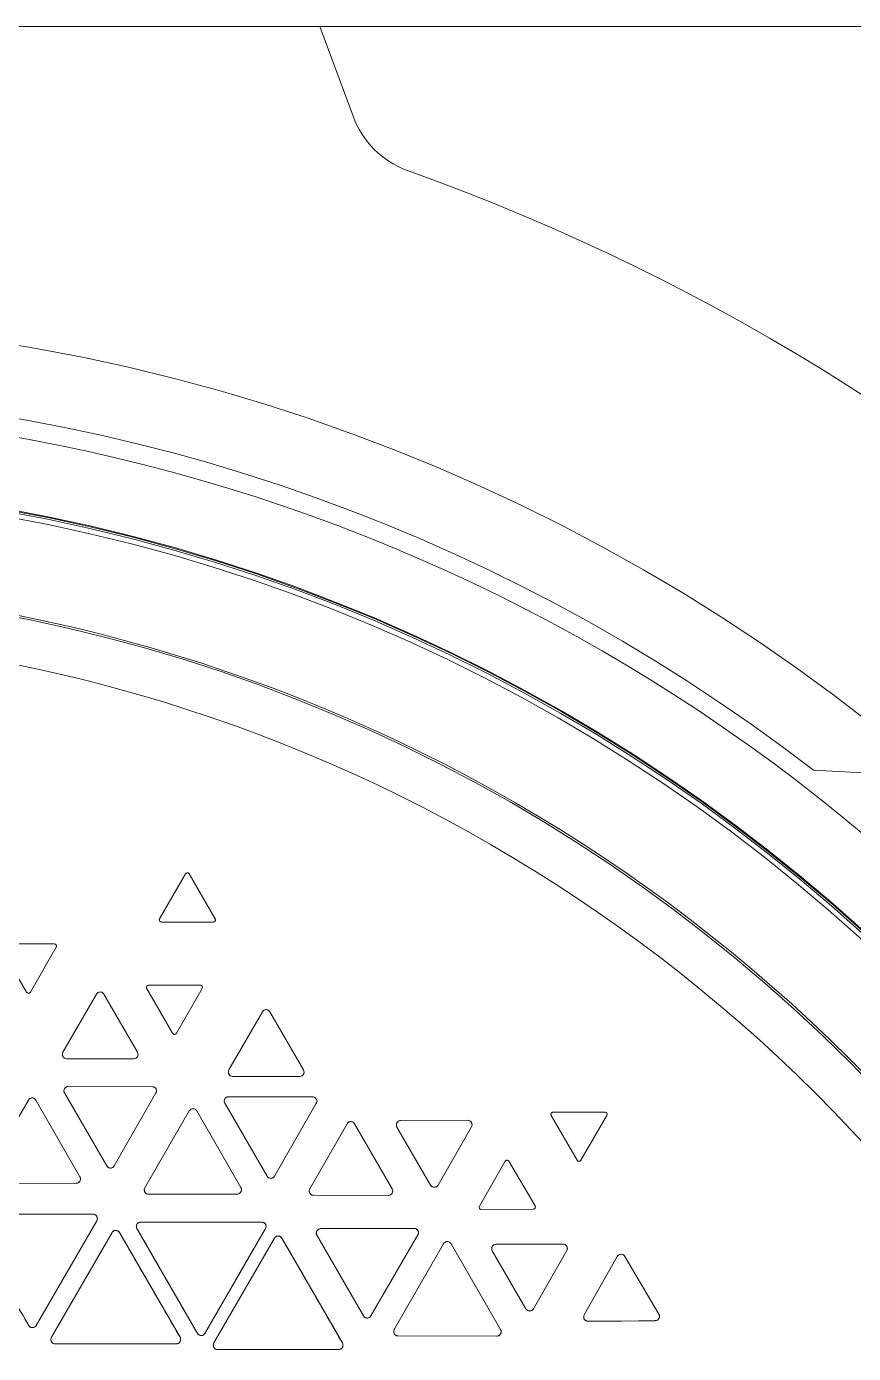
# Model space of a CAD drawing. Header units: millimetres. Extents: x 177 to 25619, y -4018 to 1995.
# Drawn here: x 4058.9 to 4248.2, y -1619.9 to -1316.2 of the extents above; entities that cross this region are included whole.
import ezdxf

# ---------------------------------------------------------------- set-up
doc = ezdxf.new("R2010")
doc.units = ezdxf.units.MM
doc.layers.add('A-ELEC-MECH-EQUIP', color=7, linetype='Continuous', lineweight=5)
doc.layers.add('CASSETTE UNIT 4.5 TR', color=7, linetype='Continuous', lineweight=9)

# ---------------------------------------------------------------- blocks, each defined once
blk = doc.blocks.new('CAN_MC-MCH_Cassette Indoor Unit2 - 2_0 TR-1113041-CONCOURSE LEVEL  VAC LAYOUT SHEET 2 OF 2')
at = {"layer": 'A-ELEC-MECH-EQUIP', "color": 6, "true_color": 0xff00ff}
for p, q in [((500.38, -459.14), (500.38, 459.13)), ((500.38, 459.13), (500.38, -459.14)), ((203.05, -75.07), (227.04, -61.22)), ((228.53, -62.09), (228.53, -89.78)), ((235.55, -65.68), (235.6, -85.95)), ((235.6, -85.95), (235.55, -65.68)), ((254.64, -74.99), (237.05, -64.81)), ((237.05, -64.81), (254.64, -74.99)), ((279.35, -74.57), (289.64, -68.63)), ((290.38, -80.92), (290.38, -69.07)), ((290.38, -69.07), (290.38, -80.92)), ((279.35, -75.45), (289.62, -81.36)), ((289.62, -81.36), (279.35, -75.45)), ((227.04, -90.65), (203.05, -76.8)), ((237.11, -86.81), (254.64, -76.72)), ((254.64, -76.72), (237.11, -86.81)), ((254.64, -76.72), (254.64, -76.72)), ((198.85, -108.85), (198.85, -81.15)), ((200.35, -80.29), (224.34, -94.14)), ((256.27, -83.26), (239.58, -92.93)), ((239.58, -92.93), (256.27, -83.26)), ((257.71, -103.38), (257.77, -84.12)), ((257.77, -84.12), (257.71, -103.38)), ((264.11, -83.79), (264.11, -99.13)), ((264.11, -99.13), (264.11, -83.79)), ((278.9, -90.56), (265.63, -82.91)), ((265.63, -82.91), (278.9, -90.56)), ((265.63, -82.91), (265.63, -82.91)), ((235.6, -85.95), (235.6, -85.95)), ((278.9, -90.56), (278.9, -90.56)), ((265.59, -100.01), (278.9, -92.27)), ((278.9, -92.27), (265.59, -100.01)), ((224.34, -95.86), (200.35, -109.71)), ((224.34, -95.86), (224.34, -95.86)), ((239.58, -94.65), (256.13, -104.09)), ((256.13, -104.09), (239.58, -94.65)), ((239.58, -94.65), (239.58, -94.65)), ((201.25, -113.69), (225.24, -99.84)), ((226.73, -100.71), (226.73, -128.41)), ((226.73, -100.71), (226.73, -100.71)), ((233.08, -102.52), (233.13, -122.8)), ((233.13, -122.8), (233.08, -102.52)), ((233.08, -102.52), (233.08, -102.52)), ((252.17, -111.84), (234.58, -101.66)), ((234.58, -101.66), (252.17, -111.84)), ((280.23, -102.07), (269.95, -108.01)), ((269.95, -108.01), (280.23, -102.07)), ((280.23, -102.07), (280.23, -102.07)), ((280.97, -114.36), (280.97, -102.51)), ((280.97, -102.51), (280.97, -114.36)), ((256.13, -104.09), (256.13, -104.09)), ((295.4, -105.47), (295.4, -117.32)), ((295.4, -117.32), (295.4, -105.47)), ((306.43, -110.97), (296.14, -105.03)), ((296.14, -105.03), (306.43, -110.97)), ((296.14, -105.03), (296.14, -105.03)), ((269.95, -108.89), (280.21, -114.8)), ((280.21, -114.8), (269.95, -108.89)), ((296.17, -117.76), (306.43, -111.84)), ((306.43, -111.84), (296.17, -117.76)), ((225.24, -129.27), (201.25, -115.42)), ((234.64, -123.66), (252.17, -113.57)), ((252.17, -113.57), (234.64, -123.66)), ((252.17, -113.57), (252.17, -113.57)), ((197.55, -146.03), (197.55, -118.32)), ((199.05, -117.46), (223.04, -131.31)), ((253.93, -119.96), (237.24, -129.63)), ((237.24, -129.63), (253.93, -119.96)), ((255.38, -140.08), (255.43, -120.83)), ((255.43, -120.83), (255.38, -140.08)), ((274.85, -128.56), (261.58, -120.91)), ((261.58, -120.91), (274.85, -128.56)), ((261.58, -120.91), (261.58, -120.91)), ((233.13, -122.8), (233.13, -122.8)), ((260.06, -121.79), (260.06, -137.13)), ((260.06, -137.13), (260.06, -121.79)), ((261.54, -138.01), (274.85, -130.28)), ((274.85, -130.28), (261.54, -138.01)), ((274.85, -128.56), (274.85, -128.56)), ((223.04, -133.03), (199.05, -146.89)), ((223.04, -133.03), (223.04, -133.03)), ((237.24, -131.36), (253.79, -140.8)), ((253.79, -140.8), (237.24, -131.36)), ((237.24, -131.36), (237.24, -131.36)), ((249.24, -147.96), (234.35, -139.42)), ((234.35, -139.42), (249.24, -147.96)), ((234.35, -139.42), (234.35, -139.42)), ((223.87, -140.98), (205.23, -151.71)), ((205.23, -151.71), (223.87, -140.98)), ((223.87, -140.98), (223.87, -140.98)), ((225.27, -163.32), (225.22, -141.91)), ((225.22, -141.91), (225.27, -163.32)), ((232.86, -140.28), (232.83, -157.4)), ((232.83, -157.4), (232.86, -140.28)), ((253.79, -140.8), (253.79, -140.8)), ((479.89, -149.32), (500.38, -141.75)), ((500.38, -141.75), (500.38, -141.75)), ((205.23, -151.71), (205.23, -151.71)), ((234.33, -158.26), (249.24, -149.68)), ((249.24, -149.68), (234.33, -158.26)), ((205.23, -153.43), (223.8, -164.18)), ((223.8, -164.18), (205.23, -153.43)), ((232.83, -157.4), (232.83, -157.4)), ((200.68, -159.63), (200.62, -182.24)), ((200.62, -182.24), (200.68, -159.63)), ((221.75, -170.02), (202.17, -158.76)), ((202.17, -158.76), (221.75, -170.02)), ((248.44, -159.38), (235.18, -167.08)), ((235.18, -167.08), (248.44, -159.38)), ((250.02, -175.57), (249.97, -160.25)), ((249.97, -160.25), (250.02, -175.57)), ((249.97, -160.25), (249.97, -160.25)), ((223.8, -164.18), (223.8, -164.18)), ((221.75, -170.02), (221.75, -170.02)), ((235.16, -168.81), (248.54, -176.43)), ((248.54, -176.43), (235.16, -168.81)), ((202.12, -183.1), (221.75, -171.75)), ((221.75, -171.75), (202.12, -183.1)), ((250.02, -175.57), (250.02, -175.57)), ((229.6, -178.71), (229.67, -190.56)), ((229.67, -190.56), (229.6, -178.71)), ((240.67, -184.16), (230.36, -178.27)), ((230.36, -178.27), (240.67, -184.16)), ((220.11, -181.21), (206.84, -188.91)), ((206.84, -188.91), (220.11, -181.21)), ((221.69, -197.4), (221.64, -182.08)), ((221.64, -182.08), (221.69, -197.4)), ((221.64, -182.08), (221.64, -182.08)), ((230.44, -191), (240.67, -185.02)), ((240.67, -185.02), (230.44, -191)), ((240.67, -184.16), (240.67, -184.16)), ((206.83, -190.64), (220.21, -198.26)), ((220.21, -198.26), (206.83, -190.64)), ((221.69, -197.4), (221.69, -197.4)), ((251.15, -194.7), (240.89, -200.63)), ((240.89, -200.63), (251.15, -194.7)), ((251.9, -207), (251.9, -195.13)), ((251.9, -195.13), (251.9, -207)), ((251.9, -195.13), (251.9, -195.13)), ((204.12, -218.52), (204.04, -203.12)), ((218.84, -209.82), (205.52, -202.25)), ((205.52, -202.25), (218.84, -209.82)), ((205.52, -202.25), (205.52, -202.25)), ((240.89, -201.51), (251.14, -207.44)), ((251.14, -207.44), (240.89, -201.51)), ((205.63, -219.35), (218.85, -211.58)), ((218.85, -211.58), (205.63, -219.35)), ((218.84, -209.82), (218.84, -209.82)), ((328.6, -284.54), (330.16, -254.74)), ((330.16, -254.74), (328.6, -284.54)), ((330.16, -254.74), (330.16, -254.74))]:
    blk.add_line(p, q, dxfattribs=at)
at = {"layer": 'A-ELEC-MECH-EQUIP', "color": 6, "true_color": 0xff00ff, "flags": 128}
for points in [[(203.05, -76.8), (215.04, -83.72), (227.04, -90.65)], [(198.85, -81.15), (198.88, -80.92), (198.96, -80.7), (199.08, -80.5), (199.25, -80.35), (199.45, -80.23), (199.67, -80.16), (199.9, -80.15), (200.13, -80.19), (200.35, -80.29)], [(224.34, -94.14), (212.34, -87.21), (200.35, -80.29)], [(228.53, -89.78), (228.51, -90.02), (228.43, -90.23), (228.3, -90.43), (228.13, -90.59), (227.93, -90.7), (227.71, -90.77), (227.48, -90.78), (227.25, -90.74), (227.04, -90.65)], [(224.34, -94.14), (224.52, -94.27), (224.67, -94.45), (224.78, -94.66), (224.83, -94.88), (224.83, -95.11), (224.78, -95.34), (224.67, -95.54), (224.52, -95.72), (224.34, -95.86)], [(225.24, -99.84), (225.45, -99.75), (225.68, -99.71), (225.91, -99.72), (226.13, -99.79), (226.33, -99.9), (226.5, -100.06), (226.63, -100.26), (226.71, -100.48), (226.73, -100.71)], [(264.11, -99.13), (264.15, -99.42), (264.28, -99.68), (264.48, -99.9), (264.73, -100.04), (265.02, -100.11), (265.31, -100.08), (265.59, -100.01)], [(200.35, -109.71), (200.13, -109.8), (199.9, -109.85), (199.67, -109.83), (199.45, -109.77), (199.25, -109.65), (199.08, -109.49), (198.96, -109.3), (198.88, -109.08), (198.85, -108.85)], [(201.25, -115.42), (213.24, -122.34), (225.24, -129.27)], [(197.55, -118.32), (197.58, -118.09), (197.66, -117.87), (197.79, -117.68), (197.95, -117.52), (198.15, -117.41), (198.37, -117.34), (198.61, -117.33), (198.83, -117.37), (199.05, -117.46)], [(223.04, -131.31), (211.04, -124.39), (199.05, -117.46)], [(226.73, -128.41), (226.71, -128.64), (226.63, -128.86), (226.5, -129.05), (226.33, -129.21), (226.13, -129.32), (225.91, -129.39), (225.68, -129.4), (225.45, -129.36), (225.24, -129.27)], [(223.04, -131.31), (223.22, -131.45), (223.37, -131.63), (223.48, -131.83), (223.53, -132.06), (223.53, -132.29), (223.48, -132.51), (223.38, -132.72), (223.23, -132.9), (223.04, -133.03)], [(260.06, -137.13), (260.1, -137.42), (260.23, -137.68), (260.43, -137.9), (260.68, -138.04), (260.97, -138.11), (261.26, -138.08), (261.54, -138.01)], [(199.05, -146.89), (198.83, -146.98), (198.61, -147.02), (198.37, -147.01), (198.15, -146.94), (197.95, -146.83), (197.79, -146.67), (197.66, -146.48), (197.58, -146.26), (197.55, -146.03)], [(235.18, -167.08), (234.95, -167.27), (234.78, -167.51), (234.7, -167.79), (234.7, -168.08), (234.79, -168.36), (234.96, -168.6), (235.16, -168.81)], [(206.84, -188.91), (206.62, -189.09), (206.45, -189.34), (206.37, -189.62), (206.37, -189.91), (206.46, -190.19), (206.63, -190.43), (206.83, -190.64)], [(204.04, -203.12), (204.08, -210.82), (204.16, -218.52)]]:
    blk.add_lwpolyline(points, dxfattribs=at)
at = {"layer": 'A-ELEC-MECH-EQUIP', "color": 6, "true_color": 0xff00ff}
for centre, radius, start, end in [((0, 0), 417.01, 322.3479, 37.6931), ((0, 0), 417.01, 322.3479, 37.6931), ((0, 0), 433.5, 180, 360), ((0, 0), 412.75, 180, 0), ((0, 0), 396.14, 180, 360), ((0, 0), 395.97, 180, 360), ((0, 0), 395.57, 180, 360), ((0, 0), 394.39, 180, 360), ((0, 0), 372.71, 180, 0), ((0, 0), 372.2, 180, 360), ((0, 0), 361.63, 180, 0), ((203.55, -75.93), 0.996, 120, 240), ((254.14, -75.86), 0.998, 300.0546, 59.9454), ((279.61, -75.01), 0.505, 120, 240.0292), ((289.87, -80.92), 0.509, 240.0292, 0), ((256.77, -84.12), 0.997, 359.8486, 119.9969), ((265.13, -83.79), 1.02, 60.1739, 180), ((236.61, -85.94), 1, 180.6962, 299.9133), ((278.41, -91.42), 0.992, 300.1521, 59.8479), ((240.08, -93.79), 0.998, 120.0869, 239.9131), ((265.08, -99.13), 0.976, 180, 300.1061), ((234.08, -102.53), 0.999, 59.9454, 179.8812), ((280.47, -102.51), 0.499, 0, 119.1938), ((256.76, -103.37), 0.956, 228.5413, 359.8486), ((295.9, -105.47), 0.499, 60.8062, 180), ((270.2, -108.45), 0.505, 120, 240.0292), ((251.67, -112.7), 0.998, 300.0546, 59.9454), ((306.17, -111.41), 0.505, 299.9708, 60), ((201.75, -114.56), 0.996, 120, 240), ((280.46, -114.36), 0.509, 240.0292, 0), ((295.91, -117.32), 0.509, 180, 299.9708), ((254.43, -120.83), 0.997, 359.8486, 119.9969), ((261.08, -121.79), 1.02, 60.1739, 180), ((234.14, -122.79), 1, 180.6962, 299.9133), ((237.74, -130.5), 0.998, 120.0869, 239.9131), ((274.36, -129.42), 0.992, 300.1521, 59.8479), ((233.85, -140.28), 0.996, 59.929, 179.9136), ((261.03, -137.13), 0.976, 180, 300.1061), ((224.22, -141.91), 0.996, 0.1407, 110.997), ((254.42, -140.08), 0.956, 228.5413, 359.8486), ((248.74, -148.82), 0.997, 299.9213, 60.0787), ((205.73, -152.57), 0.996, 120.065, 239.935), ((487.21, -169.11), 21.11, 110.2752, 159.7248), ((233.83, -157.4), 1, 180.4089, 299.9213), ((201.67, -159.63), 0.996, 60.1082, 179.8592), ((248.95, -160.26), 1.02, 0.326, 120.1521), ((-7.67, 7.67), 504.4, 289.6318, 340.3682), ((224.29, -163.32), 0.987, 240.4266, 0.1407), ((221.25, -170.89), 0.998, 300.0326, 59.9674), ((235.67, -167.93), 0.976, 120.1521, 240.2583), ((249.03, -175.57), 0.992, 240.3043, 0), ((230.11, -178.71), 0.505, 60.3043, 180.3335), ((201.62, -182.24), 0.996, 179.8592, 300.0326), ((220.62, -182.09), 1.02, 0.326, 120.1521), ((240.42, -184.58), 0.499, 300.3043, 59.4981), ((207.33, -189.76), 0.976, 120.1521, 240.2583), ((230.18, -190.56), 0.509, 180.3335, 300.3043), ((220.7, -197.4), 0.992, 240.3043, 0), ((251.4, -195.14), 0.499, 0.8062, 120), ((205.03, -203.12), 0.992, 60.6086, 180.3043), ((241.14, -201.07), 0.509, 120, 239.9708), ((251.39, -207), 0.505, 239.9708, 0), ((218.33, -210.7), 1.02, 300.4564, 60.2826), ((205.13, -218.51), 0.976, 180.3503, 300.4564)]:
    blk.add_arc(centre, radius, start, end, dxfattribs=at)
for points in [[(227.04, -61.22), (223.04, -63.53), (215.04, -68.15), (207.05, -72.76), (203.05, -75.07)], [(228.53, -89.78), (228.53, -85.17), (228.53, -75.94), (228.53, -66.7), (228.53, -62.09)], [(279.35, -74.57), (279.28, -74.61), (279.15, -74.74), (279.08, -75.01), (279.15, -75.27), (279.28, -75.4), (279.35, -75.45)], [(198.85, -81.15), (198.85, -85.77), (198.85, -95), (198.85, -104.23), (198.85, -108.85)], [(289.62, -81.36), (289.69, -81.41), (289.87, -81.45), (290.13, -81.38), (290.33, -81.19), (290.38, -81.01), (290.38, -80.92)], [(257.77, -84.12), (257.77, -84.02), (257.74, -83.82), (257.61, -83.55), (257.4, -83.33), (257.14, -83.18), (256.84, -83.11), (256.54, -83.13), (256.36, -83.21), (256.27, -83.26)], [(235.6, -85.95), (235.6, -86.05), (235.64, -86.25), (235.77, -86.52), (235.98, -86.74), (236.24, -86.89), (236.53, -86.96), (236.83, -86.93), (237.02, -86.86), (237.11, -86.81)], [(200.35, -109.71), (204.34, -107.4), (212.34, -102.79), (220.34, -98.17), (224.34, -95.86)], [(225.24, -99.84), (221.24, -102.15), (213.24, -106.77), (205.25, -111.38), (201.25, -113.69)], [(226.73, -128.41), (226.73, -123.79), (226.73, -114.56), (226.73, -105.32), (226.73, -100.71)], [(280.97, -102.51), (280.97, -102.42), (280.93, -102.25), (280.74, -102.06), (280.48, -101.99), (280.31, -102.03), (280.23, -102.07)], [(296.14, -105.03), (296.07, -104.99), (295.89, -104.95), (295.64, -105.02), (295.45, -105.21), (295.4, -105.38), (295.4, -105.47)], [(269.95, -108.01), (269.87, -108.05), (269.74, -108.18), (269.67, -108.45), (269.74, -108.71), (269.87, -108.84), (269.95, -108.89)], [(306.43, -111.84), (306.5, -111.8), (306.63, -111.67), (306.7, -111.41), (306.63, -111.14), (306.5, -111.01), (306.43, -110.97)], [(280.21, -114.8), (280.29, -114.85), (280.46, -114.89), (280.73, -114.82), (280.92, -114.63), (280.97, -114.45), (280.97, -114.36)], [(197.55, -118.32), (197.55, -122.94), (197.55, -132.17), (197.55, -141.41), (197.55, -146.03)], [(295.4, -117.32), (295.4, -117.41), (295.45, -117.58), (295.64, -117.78), (295.91, -117.85), (296.09, -117.81), (296.17, -117.76)], [(255.43, -120.83), (255.43, -120.73), (255.4, -120.53), (255.27, -120.26), (255.06, -120.04), (254.8, -119.89), (254.51, -119.82), (254.21, -119.84), (254.02, -119.91), (253.93, -119.96)], [(233.13, -122.8), (233.13, -122.9), (233.17, -123.1), (233.3, -123.37), (233.51, -123.59), (233.77, -123.74), (234.06, -123.8), (234.36, -123.78), (234.55, -123.71), (234.64, -123.66)], [(199.05, -146.89), (203.05, -144.58), (211.04, -139.96), (219.04, -135.34), (223.04, -133.03)], [(225.22, -141.91), (225.22, -141.81), (225.19, -141.63), (225.08, -141.38), (224.9, -141.16), (224.68, -141.01), (224.41, -140.92), (224.13, -140.9), (223.95, -140.95), (223.87, -140.98)], [(205.23, -151.71), (205.15, -151.76), (204.99, -151.88), (204.82, -152.13), (204.73, -152.42), (204.73, -152.72), (204.82, -153.01), (204.99, -153.26), (205.15, -153.38), (205.23, -153.43)], [(232.83, -157.4), (232.83, -157.5), (232.86, -157.7), (233, -157.97), (233.2, -158.19), (233.46, -158.34), (233.76, -158.41), (234.06, -158.39), (234.25, -158.31), (234.33, -158.26)], [(249.97, -160.25), (249.97, -160.15), (249.94, -159.95), (249.8, -159.67), (249.59, -159.45), (249.32, -159.3), (249.02, -159.23), (248.72, -159.25), (248.53, -159.33), (248.44, -159.38)], [(221.75, -171.75), (221.84, -171.7), (222, -171.57), (222.17, -171.32), (222.26, -171.04), (222.26, -170.73), (222.17, -170.45), (222, -170.2), (221.84, -170.07), (221.75, -170.02)], [(230.36, -178.27), (230.28, -178.23), (230.11, -178.18), (229.84, -178.25), (229.65, -178.45), (229.6, -178.63), (229.6, -178.71)], [(200.62, -182.24), (200.62, -182.33), (200.65, -182.53), (200.78, -182.81), (200.99, -183.03), (201.25, -183.18), (201.54, -183.25), (201.84, -183.22), (202.03, -183.15), (202.12, -183.1)], [(221.64, -182.08), (221.64, -181.98), (221.6, -181.78), (221.47, -181.5), (221.26, -181.28), (220.99, -181.12), (220.69, -181.06), (220.39, -181.08), (220.2, -181.16), (220.11, -181.21)], [(240.67, -185.02), (240.74, -184.97), (240.87, -184.85), (240.94, -184.59), (240.87, -184.33), (240.75, -184.2), (240.67, -184.16)], [(229.67, -190.56), (229.67, -190.65), (229.72, -190.82), (229.91, -191.02), (230.18, -191.09), (230.36, -191.04), (230.44, -191)], [(251.9, -195.13), (251.9, -195.04), (251.85, -194.87), (251.66, -194.68), (251.4, -194.61), (251.23, -194.66), (251.15, -194.7)], [(240.89, -200.63), (240.81, -200.67), (240.68, -200.8), (240.61, -201.07), (240.68, -201.34), (240.81, -201.47), (240.89, -201.51)], [(251.14, -207.44), (251.22, -207.48), (251.39, -207.53), (251.66, -207.46), (251.85, -207.27), (251.9, -207.09), (251.9, -207)], [(218.85, -211.58), (218.94, -211.53), (219.1, -211.4), (219.27, -211.14), (219.36, -210.85), (219.35, -210.54), (219.26, -210.24), (219.09, -209.99), (218.93, -209.87), (218.84, -209.82)], [(204.16, -218.52), (204.16, -218.61), (204.19, -218.81), (204.32, -219.07), (204.52, -219.29), (204.78, -219.43), (205.07, -219.5), (205.36, -219.47), (205.54, -219.4), (205.63, -219.35)]]:
    blk.add_open_spline(points, degree=3, dxfattribs=at)
for points, knots in [([(203.05, -75.07), (202.92, -75.15), (202.69, -75.35), (202.55, -75.73), (202.55, -76.08), (202.63, -76.37), (202.8, -76.62), (202.96, -76.75), (203.05, -76.8)], [-1, -1, -1, -1, -0.785714, -0.571429, -0.428571, -0.285714, -0.142857, 0, 0, 0, 0]), ([(254.64, -76.72), (254.77, -76.65), (255, -76.44), (255.14, -76.06), (255.14, -75.71), (255.06, -75.42), (254.89, -75.17), (254.73, -75.04), (254.64, -74.99)], [-1, -1, -1, -1, -0.785714, -0.571429, -0.428571, -0.285714, -0.142857, 0, 0, 0, 0]), ([(200.35, -80.29), (200.17, -80.18), (199.87, -80.12), (199.48, -80.2), (199.24, -80.34), (199.06, -80.52), (198.9, -80.78), (198.85, -80.99), (198.85, -81.15)], [0, 0, 0, 0, 0.285714, 0.428571, 0.571429, 0.678571, 0.785714, 1, 1, 1, 1]), ([(265.63, -82.91), (265.5, -82.84), (265.2, -82.74), (264.69, -82.82), (264.23, -83.18), (264.11, -83.59), (264.11, -83.79)], [-1, -1, -1, -1, -0.785714, -0.571429, -0.285714, 0, 0, 0, 0]), ([(227.04, -90.65), (227.13, -90.7), (227.31, -90.77), (227.61, -90.8), (227.91, -90.73), (228.15, -90.59), (228.32, -90.41), (228.48, -90.16), (228.53, -89.94), (228.53, -89.78)], [0, 0, 0, 0, 0.142857, 0.285714, 0.428571, 0.571429, 0.678571, 0.785714, 1, 1, 1, 1]), ([(278.9, -92.27), (279.03, -92.2), (279.25, -91.99), (279.4, -91.62), (279.4, -91.27), (279.31, -90.98), (279.15, -90.73), (278.99, -90.61), (278.9, -90.56)], [-1, -1, -1, -1, -0.785714, -0.571429, -0.428571, -0.285714, -0.142857, 0, 0, 0, 0]), ([(224.34, -95.86), (224.51, -95.76), (224.72, -95.53), (224.84, -95.15), (224.84, -94.87), (224.77, -94.63), (224.63, -94.36), (224.47, -94.21), (224.34, -94.14)], [0, 0, 0, 0, 0.285714, 0.428571, 0.571429, 0.678571, 0.785714, 1, 1, 1, 1]), ([(239.58, -92.93), (239.45, -93), (239.23, -93.21), (239.08, -93.59), (239.08, -93.94), (239.17, -94.23), (239.33, -94.48), (239.49, -94.6), (239.58, -94.65)], [-1, -1, -1, -1, -0.785714, -0.571429, -0.428571, -0.285714, -0.142857, 0, 0, 0, 0]), ([(226.73, -100.71), (226.73, -100.5), (226.64, -100.21), (226.37, -99.91), (226.13, -99.77), (225.89, -99.71), (225.59, -99.7), (225.37, -99.77), (225.24, -99.84)], [0, 0, 0, 0, 0.285714, 0.428571, 0.571429, 0.678571, 0.785714, 1, 1, 1, 1]), ([(234.58, -101.66), (234.45, -101.59), (234.16, -101.5), (233.65, -101.57), (233.2, -101.93), (233.08, -102.32), (233.08, -102.52)], [-1, -1, -1, -1, -0.785714, -0.571429, -0.285714, 0, 0, 0, 0]), ([(256.13, -104.09), (256.24, -104.19), (256.53, -104.34), (256.96, -104.34), (257.3, -104.19), (257.53, -103.97), (257.68, -103.69), (257.71, -103.48), (257.71, -103.38)], [-1, -1, -1, -1, -0.785714, -0.571429, -0.428571, -0.285714, -0.142857, 0, 0, 0, 0]), ([(198.85, -108.85), (198.85, -108.95), (198.88, -109.15), (199.01, -109.42), (199.22, -109.64), (199.45, -109.78), (199.7, -109.85), (200, -109.85), (200.21, -109.79), (200.35, -109.71)], [0, 0, 0, 0, 0.142857, 0.285714, 0.428571, 0.571429, 0.678571, 0.785714, 1, 1, 1, 1]), ([(252.17, -113.57), (252.3, -113.49), (252.53, -113.29), (252.67, -112.91), (252.67, -112.55), (252.59, -112.27), (252.42, -112.02), (252.26, -111.89), (252.17, -111.84)], [-1, -1, -1, -1, -0.785714, -0.571429, -0.428571, -0.285714, -0.142857, 0, 0, 0, 0]), ([(201.25, -113.69), (201.12, -113.77), (200.89, -113.97), (200.75, -114.35), (200.75, -114.71), (200.83, -114.99), (201, -115.24), (201.16, -115.37), (201.25, -115.42)], [-1, -1, -1, -1, -0.785714, -0.571429, -0.428571, -0.285714, -0.142857, 0, 0, 0, 0]), ([(199.05, -117.46), (198.87, -117.36), (198.57, -117.29), (198.18, -117.38), (197.94, -117.52), (197.76, -117.69), (197.6, -117.95), (197.55, -118.17), (197.55, -118.32)], [0, 0, 0, 0, 0.285714, 0.428571, 0.571429, 0.678571, 0.785714, 1, 1, 1, 1]), ([(261.58, -120.91), (261.45, -120.84), (261.15, -120.74), (260.64, -120.82), (260.18, -121.19), (260.06, -121.59), (260.06, -121.79)], [-1, -1, -1, -1, -0.785714, -0.571429, -0.285714, 0, 0, 0, 0]), ([(225.24, -129.27), (225.41, -129.37), (225.71, -129.44), (226.11, -129.35), (226.35, -129.21), (226.52, -129.03), (226.68, -128.78), (226.73, -128.56), (226.73, -128.41)], [0, 0, 0, 0, 0.285714, 0.428571, 0.571429, 0.678571, 0.785714, 1, 1, 1, 1]), ([(237.24, -129.63), (237.11, -129.71), (236.89, -129.92), (236.74, -130.3), (236.74, -130.65), (236.83, -130.94), (237, -131.19), (237.15, -131.31), (237.24, -131.36)], [-1, -1, -1, -1, -0.785714, -0.571429, -0.428571, -0.285714, -0.142857, 0, 0, 0, 0]), ([(274.85, -130.28), (274.98, -130.2), (275.2, -129.99), (275.35, -129.62), (275.35, -129.27), (275.26, -128.98), (275.1, -128.73), (274.94, -128.61), (274.85, -128.56)], [-1, -1, -1, -1, -0.785714, -0.571429, -0.428571, -0.285714, -0.142857, 0, 0, 0, 0]), ([(223.04, -133.03), (223.22, -132.93), (223.42, -132.71), (223.54, -132.32), (223.54, -132.05), (223.48, -131.8), (223.33, -131.54), (223.17, -131.39), (223.04, -131.31)], [0, 0, 0, 0, 0.285714, 0.428571, 0.571429, 0.678571, 0.785714, 1, 1, 1, 1]), ([(234.35, -139.42), (234.22, -139.34), (233.93, -139.25), (233.43, -139.33), (232.98, -139.68), (232.86, -140.08), (232.86, -140.28)], [-1, -1, -1, -1, -0.785714, -0.571429, -0.285714, 0, 0, 0, 0]), ([(253.79, -140.8), (253.9, -140.9), (254.19, -141.05), (254.62, -141.04), (254.96, -140.89), (255.19, -140.68), (255.34, -140.4), (255.38, -140.19), (255.38, -140.08)], [-1, -1, -1, -1, -0.785714, -0.571429, -0.428571, -0.285714, -0.142857, 0, 0, 0, 0]), ([(197.55, -146.03), (197.55, -146.13), (197.58, -146.32), (197.71, -146.6), (197.92, -146.82), (198.16, -146.96), (198.4, -147.02), (198.7, -147.03), (198.91, -146.96), (199.05, -146.89)], [0, 0, 0, 0, 0.142857, 0.285714, 0.428571, 0.571429, 0.678571, 0.785714, 1, 1, 1, 1]), ([(249.24, -149.68), (249.37, -149.61), (249.59, -149.4), (249.74, -149.02), (249.74, -148.67), (249.65, -148.38), (249.48, -148.13), (249.33, -148.01), (249.24, -147.96)], [-1, -1, -1, -1, -0.785714, -0.571429, -0.428571, -0.285714, -0.142857, 0, 0, 0, 0]), ([(202.17, -158.76), (202.04, -158.69), (201.75, -158.6), (201.25, -158.68), (200.8, -159.03), (200.68, -159.43), (200.68, -159.63)], [-1, -1, -1, -1, -0.785714, -0.571429, -0.285714, 0, 0, 0, 0]), ([(223.8, -164.18), (223.93, -164.25), (224.21, -164.34), (224.71, -164.26), (225.15, -163.91), (225.27, -163.51), (225.27, -163.32)], [-1, -1, -1, -1, -0.785714, -0.571429, -0.285714, 0, 0, 0, 0]), ([(248.54, -176.43), (248.67, -176.51), (248.95, -176.59), (249.46, -176.52), (249.9, -176.16), (250.02, -175.77), (250.02, -175.57)], [-1, -1, -1, -1, -0.785714, -0.571429, -0.285714, 0, 0, 0, 0]), ([(220.21, -198.26), (220.33, -198.33), (220.62, -198.42), (221.12, -198.35), (221.57, -197.99), (221.69, -197.6), (221.69, -197.4)], [-1, -1, -1, -1, -0.785714, -0.571429, -0.285714, 0, 0, 0, 0]), ([(205.52, -202.25), (205.39, -202.18), (205.1, -202.09), (204.6, -202.17), (204.16, -202.53), (204.04, -202.92), (204.04, -203.12)], [-1, -1, -1, -1, -0.785714, -0.571429, -0.285714, 0, 0, 0, 0])]:
    blk.add_open_spline(points, degree=3, knots=knots, dxfattribs=at)

msp = doc.modelspace()

# ---------------------------------------------------------------- block references
at = {"layer": 'CASSETTE UNIT 4.5 TR', "color": 6, "true_color": 0xff00ff, "rotation": 89.99855954599118}
msp.add_blockref('CAN_MC-MCH_Cassette Indoor Unit2 - 2_0 TR-1113041-CONCOURSE LEVEL  VAC LAYOUT SHEET 2 OF 2', (3984.31, -1816.57), dxfattribs=at)

doc.saveas('drawing.dxf')
